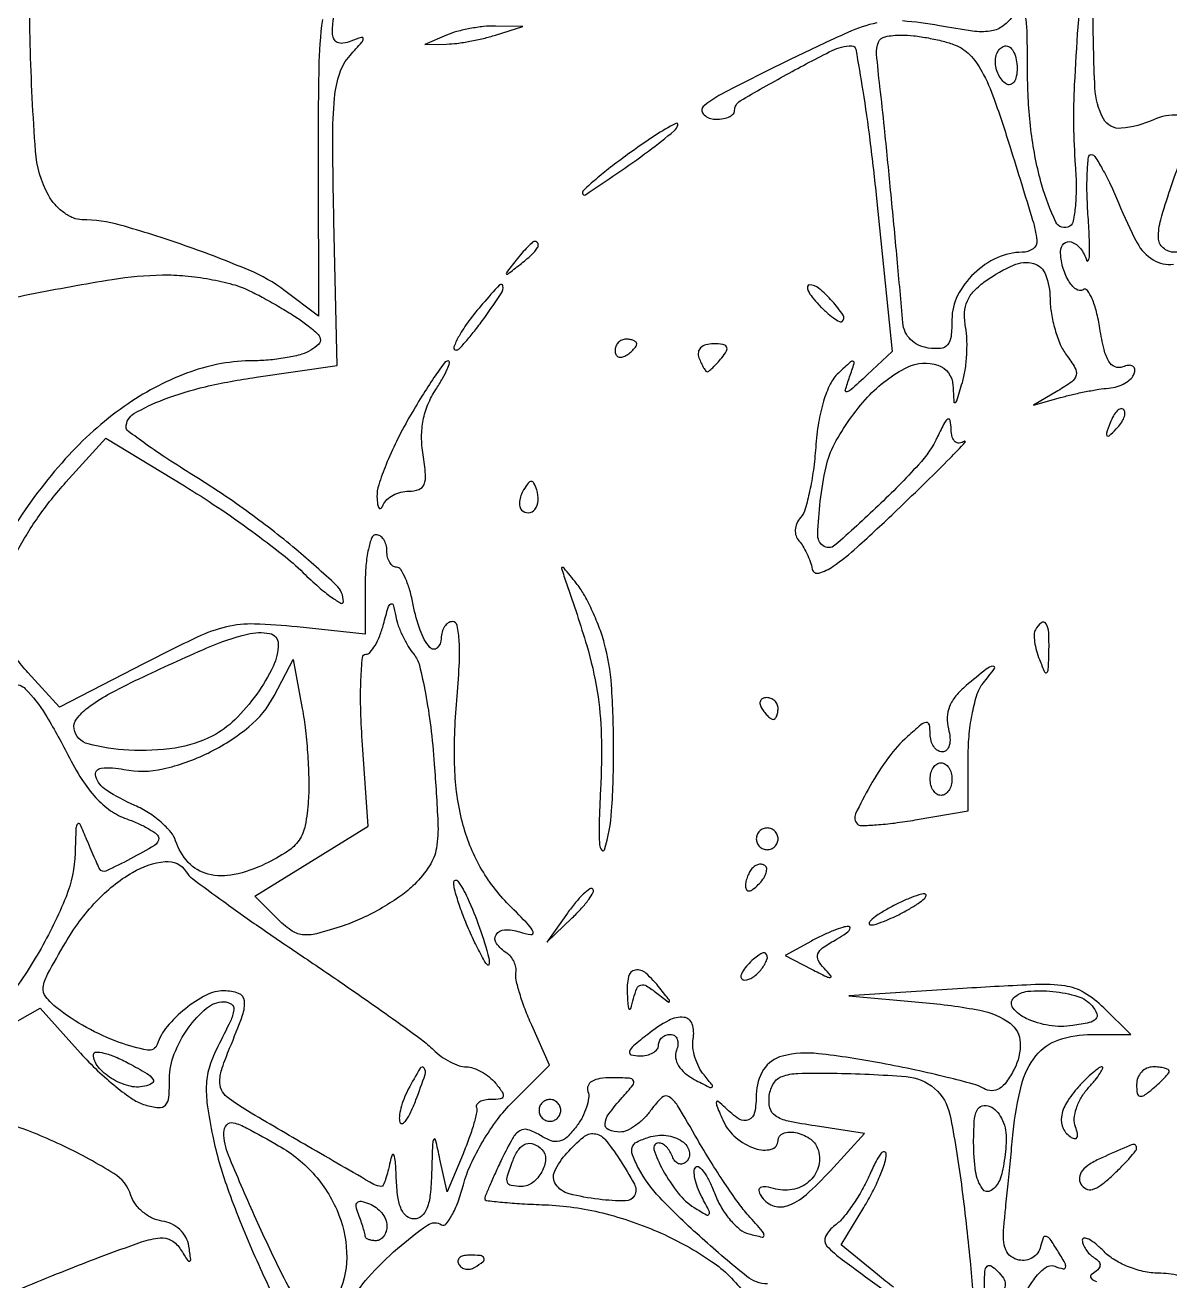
# Model space of a CAD drawing. Extents: x 4 to 800, y 0 to 528.
# Drawn here: x 371.7 to 477.1, y 311.3 to 426.9 of the extents above; entities that cross this region are included whole.
import ezdxf

# ---------------------------------------------------------------- set-up
doc = ezdxf.new("R2010")
doc.units = 0

msp = doc.modelspace()

# ---------------------------------------------------------------- linework, layer by layer
for points in [[(477.86677, 418.614586, 0.12624), (475.538975, 418.199712, -0.083996), (472.587648, 417.414826, -0.300238), (470.948467, 418.2913, -0.113732), (470.158102, 421.147843, -0.010861), (470, 428.425488, -0.019304), (470.295548, 436.077917, -0.036353), (471.218243, 442.188004, -0.03576), (473.028368, 448.165527, -0.01804), (476.108529, 455.418226, -0.009032), (478.481771, 460.259929, -0.082597)], [(399.064866, 427.432147, 0.02866), (398.732576, 422.964938, 0.004725), (398.667759, 414.315229), (398.695517, 400.130458), (395.597759, 402.466408, 0.06254), (392.321846, 404.347242, 0.014902), (386.442265, 406.603858, 0.014496), (380.459605, 408.504947, 0.069784), (376.929849, 409, -0.101717), (376.128612, 409.164703, -0.056482), (375.258533, 409.660937, -0.05295), (374.455797, 410.389453, -0.057952), (373.851451, 411.25, -0.10632), (372.662053, 415.315195, -0.011537), (372.173707, 425.129172, -0.014035), (372.18772, 434.974065, -0.06095)], [(469.025206, 432.106274, 0.010679), (468.266094, 421.421168, 0.030893), (468.356542, 414.008107, -0.017017), (468.435529, 412.031342, -0.024253), (468.36073, 410.276221, -0.02191), (468.171808, 408.884282, -0.212753), (467.844654, 408.403991, -0.445957), (466.562293, 408.780248, -0.043237), (465.277583, 412.193337, -0.03707), (464.307781, 416.990378, -0.030261), (463.968197, 422.217881, 0.004184), (463.914487, 426.43526, 0.057684), (463.707134, 427.946651, 0.439843)], [(370.807222, 378.143501, -0.034166), (372.880709, 381.585119, -0.031053), (375.465412, 384.830035), (379.125164, 388.880943), (386.359084, 384.489125, -0.011693), (389.400137, 382.544111, -0.009608), (392.555943, 380.330846, -0.009733), (395.377386, 378.18464, -0.02526), (397.296502, 376.500516, 0.012184), (398.718492, 375.185283, 0.024578), (399.912098, 374.233991, 0.032646), (400.76994, 373.697973, 0.567268), (401, 373.8355, 0.207647), (400.343036, 375.349218, 0.012968), (396.612373, 378.660489, 0.01876), (392.066526, 382.206507, 0.017989), (387.205, 385.454329, -0.006736), (384.826734, 386.966895, -0.010481), (382.822719, 388.340563, -0.005004), (381.179462, 389.543394, -0.236497), (381, 389.90159, -0.268034), (381.717378, 391.143672, -0.039146), (384.451054, 392.447475, -0.034844), (388.297759, 393.625265, -0.021347), (392.962485, 394.497116), (400.424971, 395.564614), (400.123218, 408.854926, -0.00393), (400.010972, 416.417495, -0.025944), (400.180677, 420.194956, -0.054987), (400.662333, 422.49262, -0.105151), (401.604665, 424.115654, 0.004143), (402.689454, 425.334481, 0.164327), (402.825405, 425.662187, 0.530413), (402.67252, 425.781564, 0.013497), (401.693933, 425.436046, -0.054304), (400.956918, 425.241635, -0.14879), (400.42993, 425.319132, -0.188906), (400.11242, 425.655907, -0.09593), (400, 426.236461, -0.080452), (400.464667, 429.105635, -0.01221)], [(450.090164, 427.129213, 0.050943), (447.424414, 426.239475, 0.007405), (442.241608, 423.807428, 0.004401), (436.427333, 420.909638, 0.046616), (434.191196, 419.494179, 0.428304), (434.114095, 418.75531, 0.200174), (435.069278, 418.269735, 0.045682), (435.808421, 418.281647, 0.068746), (436.43285, 418.437565, 0.092953), (436.852462, 418.704953, 0.20742), (437, 419.045303, -0.266056), (437.509372, 419.934807, -0.00648), (441.772965, 422.363018, -0.010154), (445.973198, 424.573466, -0.116557), (447.778063, 425, -0.364), (448.150853, 424.687159, -0.003363), (448.797143, 420.869557, -0.009183), (449.448928, 416.330161, -0.00557), (450.061307, 410.938918), (451.5, 396.877835), (449.194479, 394.712444, -0.003249), (447.698476, 393.325552, -0.15731), (447.331788, 393.15782, -0.540135), (447.193569, 393.322832, -0.011512), (447.58645, 394.523526, 0.006239), (448.008846, 395.769798, 0.409905), (447.916326, 395.954798, 0.272914), (447.667044, 395.903274, 0.004264), (446.553802, 394.876117, 0.090351), (445.802332, 393.860159, 0.039982), (445.186183, 392.302705, 0.034043), (444.727895, 390.334202, 0.022914), (444.463294, 388.040589, -0.016447), (444.249926, 385.954518, -0.01929), (443.906906, 383.996125, -0.018558), (443.49591, 382.38035, -0.101984), (443.075257, 381.590679, 0.070628), (442.733011, 381.03459, 0.085751), (442.587966, 380.440849, 0.095211), (442.656024, 379.882703, 0.112508), (442.926729, 379.426206, -0.053649), (443.288785, 378.952053, -0.026111), (443.649573, 378.280072, -0.02555), (443.955655, 377.534244, -0.033518), (444.152935, 376.825102, 0.437514), (444.754847, 376.462964, 0.081584), (446.062936, 377.088439, 0.031873), (448.275223, 378.850349, 0.006648), (451.908046, 382.231797, 0.002588), (454.671819, 384.901296, 0.005339), (456.799802, 387.022931, 0.005719), (458.228378, 388.51168, 0.876054), (458.158046, 388.597678, -0.115858), (457.680552, 388.43791, -0.208066), (457.294933, 388.564879, -0.147962), (457.035615, 388.989124, -0.054418), (456.93232, 389.690983, 0.031522), (456.849232, 390.515617, 0.509812), (456.636392, 390.622243, 0.153928), (456.319333, 390.30609, 0.008609), (455.688349, 389.045711, -0.073948), (453.928662, 386.443325, -0.017177), (450.218302, 382.666638, -0.009452), (446.235823, 379.022954, -0.365927), (445.116951, 379, -0.236451), (444.648564, 380.033954, -0.019089), (444.885701, 383.09973, -0.025781), (445.414211, 386.236515, -0.067863), (446.202859, 388.370561, -0.063207), (449.236425, 392.658173, -0.092821), (452.920414, 395.422215, -0.19903), (455.70698, 395.605407, -0.309129), (457.09968, 393.75, 0.002976), (457.174774, 392.256105, 0.48224), (457.292961, 392.172452, 0.25137), (457.441303, 392.31782, 0.001889), (457.96021, 394, 0.036972), (458.218672, 395.147598, 0.022255), (458.36237, 396.536269, 0.022225), (458.382217, 397.937214, 0.035861), (458.260836, 399.123468, -0.053965), (458.173398, 400.449739, -0.093), (458.42211, 401.524255, -0.08969), (459.052054, 402.46139, -0.0473), (460.122813, 403.373468, -0.046922), (462.680232, 404.828384, -0.174642), (464.498517, 404.96989, -0.240651), (465.62425, 403.941064, -0.087281), (466.031803, 401.75, 0.038538), (466.152608, 400.362104, 0.0297), (466.489204, 398.87948, 0.030451), (466.973833, 397.524596, 0.060832), (467.544252, 396.541846, -0.029427), (468.327296, 395.368756, -0.19308), (468.429731, 394.683005, -0.178564), (468.032505, 394.085336, -0.024553), (466.762449, 393.250131), (464.5, 391.91657), (467, 392.625299, -0.012012), (468.099145, 392.908557, -0.008685), (469.336349, 393.173326, -0.008781), (470.521355, 393.383939, -0.018832), (471.442891, 393.495687, 0.053814), (472.214998, 393.644611, 0.055343), (472.929817, 393.954137, 0.061237), (473.484856, 394.368712, 0.121896), (473.776451, 394.829354, 0.109451), (473.820067, 395.248372, 0.236263), (473.647405, 395.512871, 0.16812), (473.26957, 395.587623, 0.057213), (472.720098, 395.446086, -0.189251), (472.014382, 395.451499, -0.164925), (471.45045, 395.934896, -0.075947), (471.002503, 397.044688, -0.018369), (470.617195, 398.992468, 0.02167), (470.30303, 400.527333, 0.040287), (469.896691, 401.730251, 0.057202), (469.467503, 402.478857, 0.390605), (469.085442, 402.552806, -0.316211), (468.430869, 402.591438, -0.091651), (467.728674, 403.397683, -0.067483), (467.185445, 404.68622, -0.06615), (467, 406.081787, -0.205287), (467.310373, 406.805878, -0.280881), (467.986999, 406.952396, -0.146395), (468.827101, 406.346113, -0.089064), (469.393971, 405.25, 0.688046), (469.549357, 405.239752, 0.099061), (469.659739, 405.703125, 0.019583), (469.655712, 407.150353, 0.006663), (469.539548, 409.25, -0.011012), (469.436807, 411.454472, -0.018429), (469.459637, 413.309836, -0.012934), (469.569309, 414.76889, -0.386551), (469.822253, 414.996252, -0.254745), (470.168001, 414.805384, -0.013581), (470.836628, 413.690827, -0.018568), (471.575743, 412.257351, -0.012199), (472.323715, 410.557518, 0.023586), (474.054309, 406.855582, 0.135907), (475.521405, 405.295281, 0.171247), (477.399908, 404.901149, 0.043048)], [(462.562325, 427.687598, -0.08028), (461.595393, 426.765102, -0.120131), (460.508778, 426.352929, -0.065254), (458.896587, 426.364034, -0.010989), (455.844128, 426.854096, 0.025758), (452.446988, 427.297052, 0.074763)], [(364.557957, 400.533524, -0.006084), (372.149117, 402.135403, -0.008667), (379.723614, 403.501744, -0.035953), (384.348871, 403.915694, -0.027834), (386.436184, 403.835777, -0.021315), (388.69903, 403.524864, -0.021738), (390.797675, 403.049754, -0.046715), (392.348871, 402.466823, -0.011546), (393.701326, 401.769719, -0.008621), (395.160425, 400.941539, -0.008725), (396.508862, 400.113054, -0.019577), (397.495129, 399.427338, -0.019714), (398.559338, 398.555941, -0.162422), (398.867872, 398.021087, -0.256433), (398.72029, 397.545427, -0.051081), (397.995129, 396.975828, -0.073732), (397.168622, 396.610144, -0.022333), (395.828197, 396.303781, -0.021839), (394.275517, 396.09072, -0.022166), (392.717881, 396.015313, 0.085284), (386.941575, 394.998743, 0.064124), (381.186279, 392.057588, 0.056711), (375.736662, 387.337266, 0.042508), (370.87322, 381.054219, 0.025779)], [(401.55725, 309.110709, -0.062344), (403.275734, 311.613062, -0.032346), (405.975184, 314.282585, -0.025848), (408.733267, 316.438526, -0.299873), (410.038003, 316.476513, 0.373939), (410.447358, 316.543459, 0.04866), (410.985272, 317.336913, 0.037713), (411.544874, 318.57955, 0.02118), (412.042928, 320.159423, -0.042779), (412.725374, 322.0375, -0.025644), (413.833423, 324.138481, -0.025419), (415.174162, 326.152096, -0.036802), (416.569593, 327.769593), (419.959991, 331.159991), (418.326483, 334.829996, -0.014612), (417.714301, 336.321206, -0.017215), (417.225702, 337.766973, -0.016265), (416.89793, 339.00434, -0.094911), (416.873007, 339.674593, 0.084026), (416.865278, 340.171015, 0.063695), (416.698615, 340.690511, 0.063445), (416.405567, 341.15341, 0.081711), (416.02652, 341.48361, -0.096716), (415.083673, 342.355657, -0.303247), (415.048635, 343.175921, -0.25579), (415.834769, 343.629985, -0.082756), (417.21141, 343.432901, 0.039956), (418.260699, 343.190024, 0.576711), (418.451978, 343.430396, 0.098221), (418.031298, 344.086858, 0.004921), (416.235811, 345.918035, -0.068498), (413.598679, 349.397003, -0.065599), (411.952164, 353.509524, -0.054981), (411.245353, 358.526596, -0.029973), (411.430986, 364.75, 0.009439), (411.656843, 367.931664, 0.026414), (411.654996, 370.166631, 0.033857), (411.475153, 371.641608, 0.359875), (411.041701, 372, 0.14788), (410.644445, 371.879881, 0.098942), (410.306, 371.542039, 0.082533), (410.077819, 371.036996, 0.065007), (410, 370.440983, -0.206491), (409.624458, 369.570414, -0.432687), (408.965113, 369.610319, -0.087986), (408.058435, 371.200863, -0.039304), (407.427441, 373.535079, 0.02329), (407.113801, 374.862527, 0.034848), (406.707304, 375.98218, 0.037811), (406.272952, 376.789663, 0.255794), (405.888709, 377, -0.165169), (405.549692, 377.115131, -0.095581), (405.261058, 377.440625, -0.07661), (405.065987, 377.926274, -0.057319), (405, 378.5, 0.064853), (404.925306, 379.073457, 0.082425), (404.70625, 379.559375, 0.098894), (404.381354, 379.884432, 0.148195), (404, 380, 0.312582), (403.611275, 379.730668, 0.036009), (403.29375, 378.654744, 0.033184), (403.072269, 377.175696, 0.020577), (403, 375.420406), (403, 370.840812), (396.731109, 371.512153, 0.019643), (392.804568, 371.777214, 0.0658), (390.244188, 371.511808, 0.051777), (387.53618, 370.559484, 0.008978), (382.665823, 368.149038), (374.869429, 364.114581), (371.964028, 367.307291, -0.024741), (370.849836, 368.660453, -0.026607)], [(370.617679, 366.19605, -0.235961), (371.722287, 365.814759, -0.056537), (373.551321, 363.467887, -0.020014), (375.630484, 359.742501, 0.024141), (376.922999, 357.470853, 0.044213), (378.218047, 355.781149, 0.054059), (379.575395, 354.589516, 0.06937), (381.052476, 353.831862, -0.021002), (382.181568, 353.384255, -0.030299), (383.134165, 352.888319, -0.030497), (383.83019, 352.410548, -0.23105), (384, 352.06269, -0.263752), (383.621364, 351.394836, -0.014032), (381.410029, 350.154377, -0.013094), (379.138375, 349.037461, -0.381139), (378.567285, 349.212559, -0.03151), (378.460482, 349.416708, -0.001539), (378.152046, 350.115004, -0.002494), (377.792109, 350.948018, -0.001797), (377.398415, 351.881071, 0.008323), (376.766475, 353.325825, 0.537769), (376.53865, 353.361427, 0.176441), (376.381339, 352.978415, 0.003023), (376.302214, 350.678123, -0.088836), (375.467527, 346.674644, -0.035301), (373.000136, 341.60984, -0.035369), (369.828327, 336.919555, -0.084154)], [(463.23429, 309.274437, -0.03728), (464.527109, 311.400841, -0.068478), (465.57506, 312.508873, -0.266804), (466.472085, 312.649085, 0.031111), (467.245289, 312.406338, 0.431564), (467.466053, 312.548725, 0.176436), (467.398611, 312.950896, 0.009662), (466.735367, 314.070648, 0.012741), (466.037228, 315.137277, 0.180088), (465.669041, 315.394286, 0.382683), (465.392128, 315.25085, 0.038705), (465.165682, 314.476562, -0.103395), (464.910753, 313.895132, -0.097989), (464.440276, 313.45138, -0.095917), (463.826959, 313.213801, -0.094412), (463.165682, 313.220377, -0.113486), (462.424097, 313.555307, -0.132936), (461.954439, 314.16516, -0.090823), (461.749285, 315.124008, -0.032467), (461.798819, 316.527463, 0.000161), (461.950412, 318.040358, 0.000055), (462.170102, 320.242442, 0.000054), (462.412381, 322.676324, 0.000062), (462.643142, 325, -0.036564), (463.39636, 329.337076, -0.108507), (464.732361, 332.025389, -0.142082), (466.827231, 333.49308, -0.082401), (469.88226, 334), (473.454545, 334), (470.977273, 336.438725, 0.058629), (469.183182, 337.832372, 0.102138), (467.413692, 338.457783, 0.045519), (464.69468, 338.580744, 0.004263), (458, 338.216802), (447.5, 337.556153), (454.298208, 336.944154, -0.023531), (459.573692, 336.217749, -0.112299), (462.348165, 335.019958, -0.231169), (463.288953, 333.235725, -0.128057), (462.730038, 330.780759, -0.033825), (462.031205, 329.631162, -0.099356), (461.362334, 328.996823, -0.150281), (460.673547, 328.811734, -0.119157), (459.927745, 329.02056, 0.060984), (458.960666, 329.416262, 0.006221), (456.559523, 330.039951, 0.007699), (453.667398, 330.705822, 0.006068), (450.517326, 331.340305, 0.018281), (444.708266, 332.218644, 0.089783), (441.41167, 332.002147, 0.191296), (439.670116, 330.751749, 0.143493), (439, 328.464816, -0.047182), (438.843285, 326.807762, -0.250714), (438.290049, 326.12347, -0.251388), (437.41513, 326.205042, -0.047381), (436.12352, 327.25, 0.021259), (435.485207, 327.82401, 0.597543), (435.321132, 327.757079, 0.127643), (435.382072, 327.347393, 0.005178), (435.9864, 325.964286, 0.115504), (437.110562, 324.492501, 0.088404), (438.88139, 323.496903, 0.141573), (440.364822, 323.415897, 0.349263), (441, 324.214286, -0.315727), (441.466143, 324.878904, -0.136965), (442.59946, 324.964371, -0.098938), (443.895831, 324.425116, -0.154449), (444.64326, 323.487265, -0.150104), (444.749933, 321.930729, -0.143567), (443.969466, 320.550842, -0.133786), (442.513749, 319.746339, -0.1243), (440.80686, 319.760758, 0.024011), (439.870465, 319.958157, 0.142325), (439.378945, 319.897394, 0.341217), (439.229603, 319.62876, 0.101169), (439.402645, 319.157524, 0.160509), (440.490908, 318.242902, 0.182783), (441.845654, 318.217103, 0.095677), (443.575436, 319.238305, 0.027111), (445.811599, 321.442884), (448.944554, 324.885769), (444.418659, 325.564469, -0.014498), (441.922176, 326.013195, -0.09526), (440.755361, 326.502102, -0.189982), (440.248613, 327.229352, -0.09397), (440.196382, 328.371584, -0.100988), (440.601086, 329.504884, -0.173344), (441.370138, 330.130914, -0.078293), (442.832709, 330.402641, -0.010299), (446, 330.424271, -0.016235), (452.790172, 330.1101, -0.159488), (455.400384, 329.021824, -0.166423), (456.806398, 326.620186, -0.01807), (457.867346, 320.196517, -0.003542), (458.300972, 316.614341, -0.003951), (458.667283, 313.154415, -0.00365), (458.934577, 310.201685, -0.020748)], [(369.157064, 334.208431), (373.086436, 336.416862), (376.793218, 332.277866, 0.020246), (378.377544, 330.646763, 0.020917), (380.07207, 329.167634, 0.021186), (381.641473, 328.015072, 0.078977), (382.75, 327.502048, 0.042477), (383.998754, 327.260702, 0.236774), (384.618522, 327.493258, 0.168024), (384.929908, 328.202118, 0.020244), (385, 329.932612, -0.094127), (385.431663, 332.205272, -0.060153), (386.713931, 334.577397, -0.063046), (388.393365, 336.410599, -0.177639), (390, 337, -0.153507), (390.684084, 336.784908, -0.281174), (390.910779, 336.268045, -0.077612), (390.59529, 335.209949, -0.008141), (389.442055, 332.887947, 0.0413), (388.695182, 331.094976, 0.063998), (388.388273, 329.448818, 0.049615), (388.471571, 327.496792, 0.015725), (388.974545, 324.622616, 0.035449), (390.326682, 319.840564, 0.016779), (392.704777, 313.886274, 0.011746), (395.312046, 308.305121, 0.140081)], [(440.02682, 311.022042, -0.167438), (438.128767, 311.706796, -0.013399), (434.0113, 315.209022, -0.0181), (430.113319, 318.972343, -0.070445), (428.153116, 321.682851, -0.029004), (427.594974, 322.908029, -0.174427), (427.578377, 323.596675, -0.198926), (428.002318, 324.085918, -0.039202), (429.101416, 324.532188, -0.106903), (430.707001, 324.684102, -0.116284), (432.178208, 324.146755, -0.190934), (432.831862, 323.215007, -0.269658), (432.546429, 322.266667, -0.123026), (432.198999, 322.073772, -0.157927), (431.835997, 322.092396, -0.135317), (431.512147, 322.330273, -0.081491), (431.279762, 322.75, 0.054356), (431.047872, 323.228057, 0.058243), (430.722838, 323.632813, 0.06546), (430.358433, 323.908182, 0.129818), (430.010752, 324, 0.507405), (429.579547, 323.410683, 0.049067), (430.401014, 321.497018, 0.041377), (431.811091, 319.373799, 0.086113), (433.287053, 318.052806, 0.008511), (434.399419, 317.384167, 0.388974), (434.639446, 317.437269, 0.27634), (434.66041, 317.72828, 0.006022), (433.978638, 319.039915, -0.031426), (433.58576, 319.899818, -0.042435), (433.348817, 320.720984, -0.048794), (433.282007, 321.396472, -0.199192), (433.43637, 321.769703, -0.393658), (433.748834, 321.780752, -0.060648), (434.204745, 321.276341, -0.041321), (434.717532, 320.403545, -0.021922), (435.211794, 319.249851, 0.043952), (435.80417, 318.019684, 0.042785), (436.607084, 316.900081, 0.046048), (437.488397, 316.043605, 0.106221), (438.308893, 315.629474, 0.011072), (439.53546, 315.337575, 0.482763), (439.714602, 315.484837, 0.176185), (439.580633, 315.834845, 0.003389), (438.280653, 317.31368, -0.025813), (437.345745, 318.478619, -0.008545), (436.093865, 320.279042, -0.008483), (434.771851, 322.325642, -0.009536), (433.572216, 324.338378, 0.005776), (431.752465, 327.444424, 0.113496), (430.98822, 328.23646, 0.343077), (430.303011, 328.178934, 0.053811), (429.349349, 327.088378, -0.042092), (428.68295, 326.289362, -0.042124), (427.892309, 325.613461, -0.045532), (427.100716, 325.147398, -0.110729), (426.443296, 325, -0.095988), (425.42015, 325.198245, -0.324377), (425.078668, 325.742092, -0.144565), (425.422211, 326.672257, -0.023661), (426.654988, 328.171259, 0.012887), (427.645949, 329.324661, 0.301441), (427.686329, 329.733443, 0.266251), (427.319654, 329.965006, 0.010712), (425.686372, 330, 0.035116), (424.595271, 329.923276, 0.095186), (423.864672, 329.67286, 0.169082), (423.51415, 329.269802, 0.181862), (423.503227, 328.75, -0.118321), (423.567338, 328.131187, -0.046076), (423.37466, 327.287015, -0.042308), (422.987104, 326.373043, -0.040733), (422.447036, 325.524945, -0.036017), (421.583766, 324.541592, -0.137466), (420.876532, 324.15052, -0.151683), (420.110619, 324.203591, -0.047034), (419.066189, 324.726591, 0.064906), (417.985368, 325.220471, 0.217964), (417.232574, 325.121878, 0.125675), (416.550256, 324.405879, 0.017054), (415.590996, 322.550517, 0.003793), (414.981485, 321.240503, 0.005587), (414.467856, 320.080139, 0.002762), (414.049346, 319.090333, 0.100178), (414.001704, 318.848871, 0.380132), (414.131968, 318.703724, 0.003789), (415.62909, 318.545515, 0.009774), (417.416594, 318.405519, 0.005899), (419.539348, 318.306073, -0.052667), (424.838156, 317.557989, -0.043529), (430.231254, 315.695685, -0.045423), (434.888969, 313.08864, -0.087965), (437.92361, 310.10728, -0.047035)], [(368.349895, 309.32887, -0.003033), (371.928401, 310.840441, -0.003039), (375.496222, 312.296697, -0.005363), (378.461974, 313.449466, -0.005925), (382.417128, 314.884905, -0.059469), (384.129959, 315.26343, -0.161082), (385.169769, 315.030122, -0.118973), (386.016502, 314.197534, 0.00487), (386.672595, 313.166526, 0.35741), (386.850232, 313.110053, 0.342721), (386.946877, 313.274346, 0.004707), (386.776615, 314.5, 0.088814), (386.500385, 315.320863, 0.080246), (385.949288, 316.028138, 0.0775), (385.183924, 316.545081, 0.074485), (384.287064, 316.813355, -0.077744), (383.400492, 317.084823, -0.059889), (382.548649, 317.633169, -0.06039), (381.858212, 318.361664, -0.082843), (381.447891, 319.16418, 0.179185), (379.874688, 321.183136, 0.026753), (375.280747, 323.697329, 0.030487), (370.256964, 325.740733, 0.084752)], [(451.632162, 310.710037, -0.009263), (450.147749, 311.877318), (446.795498, 314.615385), (448.894011, 318.057692, 0.018212), (449.694692, 319.485614, 0.019797), (450.365686, 320.929447, 0.019712), (450.839657, 322.203983, 0.085258), (450.95712, 323, 0.383452), (450.783858, 323.183791, 0.250445), (450.49854, 323.06038, 0.050145), (450.017579, 322.312581, 0.015469), (449.445712, 321.099167, -0.025454), (448.753205, 319.702752, -0.022313), (447.89367, 318.319173, -0.022929), (447.003568, 317.139413, -0.060121), (446.234853, 316.410996, 0.116462), (445.380472, 315.397724, 0.313094), (445.503724, 314.5116, 0.048457), (446.928658, 313.239212, 0.001302), (453.728435, 308.28701, -0.013861)], [(479.909807, 310.857067, 0.071346), (478.130743, 311.708088, 0.076079), (476.223359, 312, -0.049204), (474.794357, 312.140967, -0.042279), (473.342685, 312.560235, -0.043383), (472.025557, 313.20036, -0.061653), (471, 314, 0.022197), (470.231185, 314.703423, 0.05246), (469.5875, 315.136086, 0.123871), (469.176738, 315.236819, 0.412457), (469, 315.059017, 0.097283), (469.080586, 314.648754, 0.052549), (469.325112, 314.193518, 0.04954), (469.68341, 313.76546, 0.055383), (470.106763, 313.434017, -0.079241), (470.524505, 313.0737, -0.218762), (470.625764, 312.708088, -0.167837), (470.417879, 312.321264, -0.045108), (469.856763, 311.890313, 0.457852), (469.805433, 311.54433, 0.163614), (470.296203, 311.253475, 0.040922)]]:
    msp.add_lwpolyline(points, format="xyb")
for points in [[(410.5, 426), (408.5, 425.140571), (410.5, 425.169965, 0.028396), (411.443924, 425.237546, 0.013539), (412.646875, 425.425913, 0.013373), (413.896657, 425.691179, 0.018514), (415, 426), (417.5, 426.80064), (415, 426.830035, 0.029063), (413.896882, 426.778867, 0.019488), (412.646875, 426.598337, 0.019656), (411.445813, 426.3276, 0.036226)], [(457.292439, 425.078915, -0.110997), (458.635087, 424.190765, -0.067829), (459.758988, 422.648806, -0.03873), (460.8931, 420.088439, -0.009331), (462.357538, 415.682532, -0.001734), (464.428428, 408.958476, -0.045389), (464.812491, 407.107413, -0.270603), (464.46835, 406.32565, -0.158191), (463.464817, 406, 0.108318), (461.169057, 405.496752, 0.083105), (459.040118, 404.048323, 0.084428), (457.526552, 402.011595, 0.118205), (457, 399.815439, -0.026458), (456.916819, 398.244571, -0.146917), (456.593284, 397.474085, -0.202575), (455.96217, 397.144109, -0.057091), (454.828351, 397.180449, -0.072646), (453.927961, 397.450251, -0.086215), (453.20029, 397.956865, -0.089788), (452.707138, 398.660185, -0.086848), (452.484487, 399.5, 0.001508), (451.959356, 405.390608, 0.001221), (451.361422, 411.707776, 0.001202), (450.789537, 417.452835, 0.003926), (450.372185, 421.25, -0.008971), (450.073323, 424.247252, -0.119156), (450.244242, 425.335748, -0.248831), (450.867722, 425.85043, -0.050629), (452.341062, 426, -0.02893), (453.48487, 425.933764, -0.017061), (454.838634, 425.729431, -0.017036), (456.181342, 425.432004, -0.027822)], [(463, 422.940983, -0.047867), (462.928459, 422.195401, -0.104212), (462.70625, 421.66835, -0.181468), (462.378123, 421.441401, -0.202618), (462, 421.5, -0.08825), (461.617164, 421.842344, -0.053305), (461.29375, 422.359775, -0.051278), (461.074167, 422.961978, -0.061875), (461, 423.559017, -0.067639), (461.074854, 424.109818, -0.08433), (461.29375, 424.576711, -0.09965), (461.61866, 424.888931, -0.142666), (462, 425, -0.195654), (462.381985, 424.844577, -0.086673), (462.70625, 424.395164, -0.066561), (462.926392, 423.729059, -0.0466)], [(427.150038, 414.993728, 0.008037), (425.559649, 413.802213, 0.012173), (424.219074, 412.710566, 0.00693), (423.142001, 411.762823, 0.211921), (423, 411.442836, 0.597571), (423.264976, 411.300296, 0.003483), (426.168961, 413.247602, 0.010007), (429.07875, 415.314733, 0.016346), (431.45, 417.19483, 0.148602), (431.78067, 417.707687, 0.655722), (431.591157, 417.863354, 0.027877), (429.684571, 416.749186, 0.01058)], [(479, 410.5, -0.016668), (478.927513, 408.326193, -0.063857), (478.666667, 407, -0.12648), (478.196999, 406.272668, -0.188641), (477.5, 406, -0.088841), (476.927295, 406.102569, -0.094951), (476.440625, 406.396791, -0.099932), (476.115042, 406.835461, -0.110266), (476, 407.350777, -0.068003), (476.224248, 408.991965, -0.013952), (477.089161, 411.792995, -0.006953), (478.107031, 414.658585, -0.313611), (478.597825, 415, -0.379713), (478.758569, 414.857361, -0.00752), (478.881861, 413.678125, -0.013902), (478.971072, 412.2254, -0.008382)], [(416.872445, 405.25, 0.001576), (415.99236, 404.120493, 0.377591), (416, 404, 0.377591), (416.120493, 403.99236, 0.001576), (417.25, 404.872445, 0.017685), (418.306759, 405.76332, 0.065617), (418.869516, 406.426111, 0.241985), (418.90695, 406.806605, 0.307699), (418.622445, 407, 0.184603), (418.410139, 406.91885, 0.013803), (417.952641, 406.485937, 0.017649), (417.425681, 405.920402, 0.012436)], [(413.807092, 401.25, 0.016912), (412.544458, 399.674982, 0.030456), (411.636276, 398.291936, 0.042179), (411.169947, 397.290592, 0.521349), (411.372889, 397, 0.205619), (411.653115, 397.120326, 0.0101), (412.347108, 397.88125, 0.014984), (413.145859, 398.850491, 0.010131), (414, 400, 0.00722), (415.524629, 402.207936, 0.18792), (415.678558, 402.901534, 0.626361), (415.36972, 402.996569, 0.010148)], [(444.75, 401.166667, 0.018449), (445.449092, 400.486395, 0.02914), (446.101235, 399.962693, 0.028767), (446.643575, 399.622057, 0.30127), (446.892501, 399.642501, 0.393154), (446.982246, 400.21902, 0.034249), (445.984765, 401.495742, 0.03536), (444.76094, 402.67868, 0.176221), (443.877555, 403, 0.391772), (443.702057, 402.837557, 0.131091), (443.771844, 402.461458, 0.055885), (444.138375, 401.871365, 0.023673)], [(426, 396.940983, 0.108972), (426.078288, 396.586039, 0.182303), (426.29375, 396.3746, 0.161196), (426.6179, 396.343488, 0.082592), (427, 396.5, 0.029505), (427.382774, 396.768994, 0.035638), (427.70625, 397.066025, 0.038439), (427.934461, 397.34829, 0.151918), (428, 397.559017, 0.210953), (427.92554, 397.727648, 0.081139), (427.70625, 397.870461, 0.061769), (427.382849, 397.967655, 0.042167), (427, 398, 0.105053), (426.618444, 397.918938, 0.099167), (426.29375, 397.688914, 0.09642), (426.076123, 397.345238, 0.093332)], [(433.720603, 396.285714, 0.017159), (433.929287, 395.793122, 0.025278), (434.148528, 395.377679, 0.022944), (434.35289, 395.067117, 0.240193), (434.484544, 395, 0.180842), (434.639236, 395.057841, 0.012496), (434.989077, 395.377679, 0.016516), (435.393697, 395.793163, 0.0116), (435.822159, 396.285714, 0.04257), (436.260948, 396.916698, 0.271027), (436.258402, 397.291572, 0.230097), (435.918481, 397.515421, 0.032518), (435.058217, 397.571429, 0.0633), (434.35652, 397.482236, 0.128895), (433.874768, 397.213244, 0.167843), (433.662385, 396.797811, 0.127285)], [(407.029612, 390.75, 0.015864), (405.882119, 388.593358, 0.017963), (404.923638, 386.454688, 0.017433), (404.24283, 384.59274, 0.087836), (404.088331, 383.5, 0.022925), (404.145156, 382.796583, 0.132454), (404.285624, 382.454687, 0.46054), (404.465509, 382.444887, 0.094915), (404.662281, 382.75, -0.110767), (404.992395, 383.228243, -0.064737), (405.563056, 383.632812, -0.05984), (406.274033, 383.906838, -0.062164), (407.020463, 384, 0.086897), (407.945193, 384.161936, 0.216768), (408.424913, 384.630513, 0.115073), (408.555319, 385.54873, 0.018206), (408.327684, 387.368148, -0.040054), (408.19436, 389.014387, -0.048687), (408.343472, 390.553971, -0.050061), (408.781125, 392.000038, -0.046562), (409.505564, 393.368148, 0.014907), (410.12518, 394.378249, 0.02875), (410.548744, 395.226893, 0.036545), (410.759749, 395.838147, 0.49238), (410.635238, 396, 0.24003), (410.299691, 395.82907, 0.006675), (409.330738, 394.457812, 0.012306), (408.226573, 392.762128, 0.00797)], [(471.564293, 390.293128, 0.008399), (471.21821, 389.336218, 0.286372), (471.270328, 389.111181, 0.400052), (471.463552, 389.106486, 0.011214), (472.124088, 389.733333, 0.043285), (472.558688, 390.246577, 0.063152), (472.837219, 390.768815, 0.082976), (472.927901, 391.220211, 0.20742), (472.806872, 391.526461, 0.278911), (472.538684, 391.59249, 0.120343), (472.210949, 391.395085, 0.070189), (471.866277, 390.940734, 0.036269)], [(417.582949, 384.134215, 0.052326), (417.327923, 383.604943, 0.061761), (417.20609, 383.06291, 0.07231), (417.228156, 382.59012, 0.149701), (417.399864, 382.266802, 0.208213), (418.031223, 382.018401, 0.228122), (418.610436, 382.323111, 0.143258), (418.913564, 383.144952, 0.097944), (418.787251, 384.138246, 0.033951), (418.536207, 384.749629, 0.286646), (418.294341, 384.899578, 0.233206), (418.012891, 384.759582, 0.024362)], [(421.538568, 375.5, -0.012094), (423.389876, 369.785672, -0.031686), (424.35487, 365.58426, -0.035201), (424.726662, 361.556321, -0.018229), (424.651899, 356.5, 0.006574), (424.535065, 353.434214, 0.022998), (424.576685, 351.456938, 0.154424), (424.774224, 350.952817, 0.599244), (425.021134, 351, 0.05962), (425.684791, 354.582946, 0.016243), (425.866793, 360.34637, 0.016657), (425.667715, 366.160534, 0.050903), (425.003693, 370.046193, 0.023408), (424.510008, 371.547082, 0.018362), (423.8406, 373.124623, 0.018715), (423.107725, 374.548103, 0.042649), (422.427635, 375.546193, 0.001506), (421.308674, 376.911977, 0.237655), (421.132815, 376.989405, 0.497374), (421.060992, 376.88347, 0.00255)], [(407.470494, 369, -0.115704), (407.998063, 367.961014, -0.013641), (408.547809, 365.409102, -0.015739), (409.029863, 362.291889, -0.012291), (409.362941, 358.882048, -0.006022), (409.689802, 353.508111, -0.053195), (409.55315, 351.137717, -0.103969), (408.92335, 349.519082, -0.05183), (407.531053, 347.80378, -0.04267), (406.296652, 346.763829, -0.021943), (404.594336, 345.670437, -0.021641), (402.731579, 344.691683, -0.030444), (400.988631, 343.996248, -0.015026), (398.529541, 343.26584, -0.093025), (397.221137, 343.169949, -0.129223), (396.171485, 343.57632, -0.039771), (394.86879, 344.686765), (392.831056, 346.724499), (398.053247, 349.937745), (403.275437, 353.150991), (402.732279, 361.075495, -0.010452), (402.587744, 364.114023, -0.01748), (402.60905, 366.672177, -0.011701), (402.744302, 368.697363, -0.388067), (403.075509, 369, 0.21849), (403.464847, 369.178662, 0.045235), (403.913955, 369.807813, 0.039815), (404.343359, 370.696858, 0.02831), (404.685079, 371.75, -0.00587), (405.11333, 373.304071, -0.177078), (405.348633, 373.626013, -0.513145), (405.56225, 373.545826, -0.01663), (405.807369, 372.5, 0.037771), (406.05189, 371.624901, 0.023909), (406.460543, 370.646875, 0.023978), (406.957156, 369.719268, 0.040207)], [(464.684149, 371.25, 0.130202), (464.569653, 370.828976, 0.035157), (464.614064, 370.132812, 0.033107), (464.778841, 369.320693, 0.029036), (465.054847, 368.5, 0.009218), (465.536295, 367.364166, 0.501737), (465.732671, 367.31997, 0.207728), (465.873612, 367.609912, 0.004321), (465.929715, 369.25, 0.019013), (465.907952, 370.995363, 0.12731), (465.650584, 371.816455, 0.448762), (465.233592, 371.888097, 0.093477)], [(395, 369.95034, -0.112391), (394.52824, 367.878101, -0.043317), (393.01733, 365.324417, -0.043078), (391.004736, 362.968397, -0.075266), (388.930899, 361.464267, -0.082874), (385.512267, 360.362095, -0.049583), (381.236846, 360.159185, -0.050453), (377.512086, 360.731586, -0.290273), (376.210317, 362.12202, -0.215668), (376.43039, 363.031667, -0.063017), (377.475908, 364.071619, -0.039758), (379.328849, 365.278699, -0.013432), (382.201323, 366.741612, -0.008687), (388.442179, 369.579761, -0.040972), (392.164338, 370.844479, -0.108001), (394.205753, 370.906712, -0.361096)], [(397.768268, 355.5, -0.030086), (397.478793, 353.235117, -0.103454), (396.913704, 351.87376, -0.101301), (395.843367, 350.837425, -0.028189), (393.796572, 349.689892, -0.060783), (390.942855, 348.7022, -0.116811), (388.536031, 348.752229, -0.14262), (386.719971, 349.832655, -0.11132), (385.556019, 351.823501, 0.09961), (385.112365, 352.624343, 0.038315), (384.212983, 353.53157, 0.036039), (383.056866, 354.394333, 0.0369), (381.797651, 355.074563, -0.034713), (379.180669, 356.473531, -0.181359), (378.206469, 357.750629, -0.474835), (378.713717, 358.502046, -0.072069), (380.797893, 358.390421, 0.105332), (384.394237, 358.435356, 0.058353), (388.552389, 359.90137, 0.058084), (392.287876, 362.303979, 0.099625), (394.621138, 365.162363), (396.384274, 368.5), (397.210405, 364, -0.01754), (397.507579, 361.985845, -0.011469), (397.715056, 359.646875, -0.01154), (397.812417, 357.355174, -0.02159)], [(458.3079, 366.103323, 0.045924), (457.369413, 365.161007, 0.075385), (456.790723, 364.197995, 0.085131), (456.565701, 363.195283, 0.076821), (456.674531, 362.136592, -0.043421), (456.819555, 361.286603, -0.084606), (456.760227, 360.603264, -0.130948), (456.51229, 360.166013, -0.201293), (456.116631, 360, -0.14653), (455.690805, 360.127531, -0.09914), (455.32801, 360.486153, -0.082999), (455.083459, 361.02231, -0.065672), (455, 361.654988, 0.045306), (454.922913, 362.503981, 0.395634), (454.64501, 362.709266, 0.146489), (454.139464, 362.490645, 0.009124), (452.897621, 361.407348, 0.050647), (451.171329, 359.493905, 0.02848), (449.465512, 356.866672, 0.020829), (448.137937, 354.299581, 0.315104), (448.303372, 353.363294, 0.207392), (448.673429, 353.217027, 0.009608), (450.053193, 353.288548, 0.014584), (451.72722, 353.456797, 0.009819), (453.627109, 353.741939), (458.5, 354.571429), (458.5, 359.616746, -0.024299), (458.600388, 361.681165, -0.026119), (458.900705, 363.67629, -0.027131), (459.339497, 365.353547, -0.094803), (459.872445, 366.331031, 0.013574), (460.916743, 367.673644, 0.665667), (460.78797, 367.888127, 0.132812), (460.166208, 367.618918, 0.005741)], [(439.5, 364, 0.029505), (439.768994, 363.617226, 0.035638), (440.066025, 363.29375, 0.038439), (440.34829, 363.065539, 0.151918), (440.559017, 363, 0.210953), (440.727648, 363.07446, 0.081139), (440.870461, 363.29375, 0.061769), (440.967655, 363.617151, 0.042167), (441, 364, 0.105053), (440.918938, 364.381556, 0.099167), (440.688914, 364.70625, 0.09642), (440.345238, 364.923877, 0.093332), (439.940983, 365, 0.108972), (439.586039, 364.921712, 0.182303), (439.3746, 364.70625, 0.161196), (439.343488, 364.3821, 0.082592)], [(457, 357.5, -0.064853), (456.925306, 356.926543, -0.082425), (456.70625, 356.440625, -0.098894), (456.381354, 356.115568, -0.148195), (456, 356, -0.148195), (455.618646, 356.115568, -0.098894), (455.29375, 356.440625, -0.082425), (455.074694, 356.926543, -0.064853), (455, 357.5, -0.064853), (455.074694, 358.073457, -0.082425), (455.29375, 358.559375, -0.098894), (455.618646, 358.884432, -0.148195), (456, 359, -0.148195), (456.381354, 358.884432, -0.098894), (456.70625, 358.559375, -0.082425), (456.925306, 358.073457, -0.064853)], [(439, 352, 0.099038), (439.076342, 351.618362, 0.097945), (439.29375, 351.29375, 0.097945), (439.618362, 351.076342, 0.099038), (440, 351, 0.099038), (440.381638, 351.076342, 0.097945), (440.70625, 351.29375, 0.097945), (440.923658, 351.618362, 0.099038), (441, 352, 0.099038), (440.923658, 352.381638, 0.097945), (440.70625, 352.70625, 0.097945), (440.381638, 352.923658, 0.099038), (440, 353, 0.099038), (439.618362, 352.923658, 0.097945), (439.29375, 352.70625, 0.097945), (439.076342, 352.381638, 0.099038)], [(386.518193, 348.970563, 0.094763), (387.093673, 348.343509, 0.002808), (389.985426, 346.218735, 0.005514), (393.445411, 343.764056, 0.003766), (397.428115, 341.048229, -0.003213), (401.477963, 338.293171, -0.004187), (405.147352, 335.716681, -0.003137), (408.187359, 333.514941, -0.038095), (409.279477, 332.577666, 0.040592), (409.990101, 331.973924, 0.035668), (410.819342, 331.463439, 0.037369), (411.638264, 331.111587, 0.082965), (412.306127, 331, -0.083303), (412.951403, 330.891742, -0.043933), (413.695158, 330.559375, -0.04212), (414.416622, 330.073957, -0.05045), (415, 329.5, -0.020633), (415.618371, 328.689039, -0.217533), (415.691858, 328.28931, -0.304492), (415.434686, 328.057736, -0.035496), (414.622445, 328, 0.044979), (414.018097, 327.945523, 0.079318), (413.546438, 327.779688, 0.122125), (413.278114, 327.534954, 0.22764), (413.23777, 327.25, -0.134313), (413.25661, 326.778959, -0.01383), (412.97365, 325.692187, -0.01644), (412.550673, 324.395199, -0.012424), (412.004751, 323), (410.533963, 319.5), (409.885296, 322.5, 0.004545), (409.478932, 324.300008, 0.669599), (409.32257, 324.32518, 0.129694), (409.201593, 323.923302, 0.001655), (409.118315, 321.25, -0.019224), (408.985563, 319.249889, -0.064868), (408.682033, 317.978052, -0.119744), (408.191457, 317.264325, -0.184621), (407.5, 317, -0.173205), (406.823207, 317.241699, -0.118897), (406.326479, 317.897697, -0.06988), (406.0085, 319.038284, -0.024017), (405.863818, 320.75, 0.00772), (405.78543, 322.263733, 0.074062), (405.648031, 322.892826, 0.684758), (405.481997, 322.893999, 0.046718), (405.294267, 322.25, -0.015149), (405.100914, 321.38767, -0.0237), (404.877494, 320.660937, -0.020223), (404.653083, 320.10887, -0.294134), (404.484025, 320, -0.131523), (403.797457, 320.183777, -0.000699), (397.752239, 323.681133, -0.002217), (392.17417, 326.951788, -0.031941), (390.278023, 328.245146, -0.123205), (389.765471, 328.901282, -0.119), (389.61368, 329.730291, -0.067876), (389.840845, 330.903012, -0.017226), (390.528023, 332.721311, 0.011293), (391.714071, 335.750484, 0.113054), (391.883145, 337.091086, 0.290049), (391.354539, 337.766168, 0.085681), (390, 338, 0.119493), (388.36504, 337.603608, 0.050031), (386.451712, 336.361796, 0.04967), (384.77701, 334.721793, 0.09399), (383.859367, 333.078102, -0.376608), (382.951606, 332.547829, -0.03926), (380.372666, 333.261995, -0.038698), (377.354638, 334.631506, -0.040273), (374.626148, 336.434185, -0.059695), (373.614945, 337.441765, -0.202136), (373.372405, 338.321384, -0.092717), (373.766472, 339.531742, -0.007608), (375.409971, 342.43659, -0.055263), (378.228751, 346.218516, -0.072168), (381.590779, 348.913936, -0.106058), (384.593183, 349.910165, -0.289254)], [(438.666667, 349.333333, 0.063896), (438.411277, 349.002755, 0.039129), (438.195833, 348.558958, 0.038674), (438.048893, 348.07784, 0.054831), (438, 347.633333, 0.142677), (438.093678, 347.31173, 0.290264), (438.322581, 347.204271, 0.131573), (438.693024, 347.355562, 0.034019), (439.183333, 347.783333, 0.041736), (439.5985, 348.274266, 0.061283), (439.867292, 348.770833, 0.080535), (439.959631, 349.197768, 0.212536), (439.85, 349.483333, 0.128169), (439.601612, 349.629018, 0.100736), (439.289271, 349.652396, 0.089268), (438.96028, 349.549128, 0.075941)], [(414.374136, 341, -0.083371), (414.41566, 340.463641, -0.661464), (414.247938, 340.409375, -0.057335), (413.785778, 341.084352, -0.009398), (413.071929, 342.5, -0.013408), (412.33609, 344.141407, -0.014845), (411.715562, 345.765625, -0.014319), (411.268845, 347.176632, -0.070847), (411.155738, 348, -0.733007), (411.525619, 348.114735, -0.043917), (412.417315, 346.55275, -0.022846), (413.533864, 343.799446, -0.023994)], [(421.605952, 345.152059), (419.711904, 342.5), (422.050396, 344.722222, 0.018032), (422.914808, 345.605105, 0.029656), (423.571401, 346.417931, 0.030193), (423.988732, 347.083864, 0.337379), (423.944444, 347.374282, 0.365674), (423.665011, 347.393187, 0.031591), (423.074179, 346.898812, 0.030003), (422.364144, 346.138014, 0.017685)], [(451, 345.5, 0.015971), (450.104717, 344.949553, 0.044533), (449.528125, 344.490678, 0.159421), (449.379685, 344.214649, 0.467127), (449.5, 344.070871, 0.080198), (450.040442, 344.158117, 0.01689), (450.940625, 344.490678, 0.01729), (451.969531, 344.952921, 0.015627), (453, 345.5, 0.015971), (453.895283, 346.050447, 0.044533), (454.471875, 346.509322, 0.159421), (454.620315, 346.785351, 0.467127), (454.5, 346.929129, 0.080198), (453.959558, 346.841883, 0.01689), (453.059375, 346.509322, 0.01729), (452.030469, 346.047079, 0.015627)], [(444.082177, 342.589565), (441.664354, 341.25), (444.082177, 340.002593, 0.004048), (445.449147, 339.311297, 0.134063), (445.807249, 339.241098, 0.612677), (445.867812, 339.384963, 0.014138), (445.240349, 340.087244, -0.065116), (444.705425, 340.824898, -0.220008), (444.668149, 341.404233, -0.148404), (445.104559, 341.962475, -0.026424), (446.240349, 342.674216, 0.017303), (447.044505, 343.157945, 0.051887), (447.542477, 343.560498, 0.21003), (447.635785, 343.798774, 0.402313), (447.5, 343.929129, 0.076576), (446.963193, 343.846431, 0.016959), (446.083514, 343.535632, 0.017245), (445.081188, 343.102346, 0.015859)], [(438.210573, 340.399141, 0.036357), (437.782662, 339.861158, 0.09576), (437.587911, 339.410998, 0.218285), (437.649322, 339.126309, 0.236389), (437.901556, 339, 0.157897), (438.687482, 339.254536, 0.069007), (439.487692, 340.021539, 0.076948), (439.981063, 340.892915, 0.301864), (439.850136, 341.465672, 0.297152), (439.632938, 341.505656, 0.045304), (439.224083, 341.28958, 0.03842), (438.730077, 340.911277, 0.023968)], [(427.116001, 337.75, 0.004608), (427.189554, 336.540288, 0.215052), (427.303813, 336.327918, 0.526006), (427.441515, 336.372776, 0.008423), (427.699552, 337.303104, -0.037594), (428.015782, 338.229759, -0.238532), (428.385548, 338.540239, -0.199675), (428.903283, 338.454552, -0.026372), (429.833551, 337.803104, 0.001893), (430.890688, 336.982891, 0.436111), (431.000926, 337.001408, 0.320456), (430.995783, 337.135492, 0.001624), (430.127555, 338.25, 0.043851), (428.836794, 339.628026, 0.227551), (427.862905, 339.911192, 0.307969), (427.24153, 339.318199, 0.065788)], [(469.902737, 336.617195, -0.07433), (470.336887, 335.899995, -0.301424), (470.245372, 335.423054, -0.145223), (469.633486, 335.082984, -0.018279), (468.127943, 334.80547, -0.075004), (465.961144, 334.814136, -0.070921), (463.848386, 335.456901, -0.115225), (462.630575, 336.414556, -0.382231), (462.68221, 337.348877, -0.174932), (463.989841, 337.962948, -0.048455), (466.293375, 337.953376, -0.048745), (468.587201, 337.492208, -0.146601)], [(429, 333.998554, 0.010025), (427.696012, 332.936523, 0.126812), (427.33353, 332.423355, 0.444085), (427.484765, 332.127933, 0.062355), (428.25, 332.022236, 0.055249), (428.919449, 332.087836, 0.075506), (429.485937, 332.300282, 0.095618), (429.86567, 332.620237, 0.171649), (430, 333, -0.109914), (430.08489, 333.381499, -0.099889), (430.325178, 333.70625, -0.095054), (430.684342, 333.924054, -0.089132), (431.106989, 334, -0.156189), (431.48147, 333.880095, -0.152124), (431.721435, 333.563856, -0.113189), (431.780244, 333.083276, -0.065783), (431.644227, 332.515254, 0.130219), (431.569885, 331.825887, 0.100621), (431.831566, 331.113706, 0.080892), (432.419108, 330.435813, 0.05147), (433.287238, 329.851535, 0.00372), (434.647795, 329.139565, 0.229363), (434.913651, 329.133253, 0.484879), (434.956014, 329.305872, 0.006829), (434.189127, 330.262091, -0.056241), (433.71037, 330.997227, -0.042899), (433.354641, 331.890078, -0.043944), (433.165477, 332.797295, -0.074261), (433.189127, 333.572068, 0.123029), (433.098011, 334.949302, 0.297991), (432.341015, 335.562311, 0.152288), (430.936836, 335.276508, 0.04012)], [(382.701961, 329.217727, -0.118707), (381.235373, 329.256601, -0.073762), (379.648828, 329.946288, -0.077838), (378.416869, 331.010961, -0.177517), (378, 332.148125, -0.417548), (378.22831, 332.373853, -0.059168), (378.954687, 332.279205, -0.039573), (380.002818, 331.923852, -0.020521), (381.25, 331.325983, -0.010785), (382.896317, 330.405926, -0.109562), (383.466324, 329.875506, -0.42425), (383.390506, 329.500261, -0.09003)], [(406.97033, 328.944561, 0.029468), (406.573595, 328.08513, 0.031388), (406.290155, 327.202729, 0.033078), (406.146038, 326.419285, 0.109823), (406.199573, 325.901282, 0.456136), (406.427699, 325.806667, 0.121761), (406.76956, 326.097583, 0.046708), (407.213039, 326.854382, 0.018948), (407.677562, 327.956721, 0.008154), (408.51626, 330.293322, 0.241976), (408.427202, 330.896801, 0.541643), (408.061123, 330.880919, 0.010809)], [(468.654988, 329.171259, 0.045226), (467.546267, 327.698102, 0.103582), (467.074249, 326.398361, 0.150621), (467.243715, 325.328325, 0.141217), (467.988546, 324.507079, 0.117545), (468.326474, 324.395259, 0.333322), (468.524634, 324.518926, 0.150345), (468.550703, 324.885873, 0.034733), (468.367264, 325.485307, -0.114437), (468.262423, 326.237299, -0.057048), (468.457636, 327.184115, -0.052203), (468.898877, 328.167917, -0.052459), (469.533706, 329.037245, 0.013186), (470.18039, 329.790843, 0.026576), (470.641321, 330.423441, 0.036433), (470.890143, 330.874915, 0.546846), (470.809975, 331, 0.161194), (470.530141, 330.907379, 0.016104), (469.970698, 330.462807, 0.01894), (469.325339, 329.871687, 0.01395)], [(474, 329.377555, 0.035496), (474.057736, 328.565314, 0.304492), (474.28931, 328.308142, 0.217533), (474.689039, 328.381629, 0.020633), (475.5, 329, 0.013852), (476.074554, 329.504355, 0.019119), (476.559375, 329.99011, 0.016008), (476.925448, 330.412416, 0.172217), (477, 330.622445, 0.294983), (476.90557, 330.768578, 0.044235), (476.559375, 330.889093, 0.037907), (476.07485, 330.972666, 0.023761), (475.5, 331, 0.107348), (474.927707, 330.875699, 0.099536), (474.440625, 330.523407, 0.095788), (474.114059, 329.996941, 0.091307)], [(419, 327, 0.099038), (419.076342, 326.618362, 0.097945), (419.29375, 326.29375, 0.097945), (419.618362, 326.076342, 0.099038), (420, 326, 0.099038), (420.381638, 326.076342, 0.097945), (420.70625, 326.29375, 0.097945), (420.923658, 326.618362, 0.099038), (421, 327, 0.099038), (420.923658, 327.381638, 0.097945), (420.70625, 327.70625, 0.097945), (420.381638, 327.923658, 0.099038), (420, 328, 0.099038), (419.618362, 327.923658, 0.097945), (419.29375, 327.70625, 0.097945), (419.076342, 327.381638, 0.099038)], [(462, 324.474799, -0.022069), (461.955829, 323.47455, -0.016522), (461.822344, 322.379534, -0.016781), (461.627544, 321.355048, -0.036253), (461.395215, 320.587531, -0.155491), (460.6138, 319.611119, -0.40812), (459.814827, 319.762797, -0.117862), (459.184923, 321.369789, -0.034746), (459, 324.027632, -0.015382), (459.060946, 326.008224, -0.09056), (459.309111, 327.012948, -0.230763), (459.781984, 327.406763, -0.152991), (460.5, 327.361626, -0.116365), (461.073936, 326.970579, -0.065546), (461.559375, 326.276184, -0.059864), (461.888248, 325.401453, -0.060081)], [(395.036578, 323.75, -0.083565), (398.380645, 321.010188, -0.087394), (400.581615, 317.365789, -0.094197), (401.302513, 313.429188, -0.118178), (400.41604, 309.83764), (398.884859, 306.876661), (397.053241, 309.205185, -0.052274), (395.358265, 311.896352, -0.009229), (392.81726, 317.305648, -0.00684), (390.41825, 322.870669, -0.098652), (390, 324.969868, -0.180744), (390.261166, 325.66874, -0.280306), (390.856612, 325.858795, -0.064626), (392.114822, 325.375555, -0.005972)], [(419.264432, 323.402234, -0.2156), (419.601122, 322.509634, -0.110164), (419.259312, 321.336188, -0.102084), (418.41984, 320.352279, -0.166767), (417.393011, 320, -0.041539), (416.436727, 320.079583, -0.279577), (416.091249, 320.377309, -0.158451), (416.09126, 320.961926, -0.013026), (416.606989, 322.418213, -0.061868), (417.13713, 323.412161, -0.1518), (417.786431, 323.911869, -0.186713), (418.510149, 323.901344, -0.10076)], [(426.38499, 322.535183, -0.021524), (427.775687, 320.199283, -0.245916), (427.787826, 319.161518, -0.284329), (426.959443, 318.657958, -0.027101), (424.490732, 318.811289, -0.034919), (421.774208, 319.32255, -0.179639), (420.540842, 320.187006, -0.268279), (420.443838, 321.400446, -0.072909), (421.557026, 323.063013, -0.032423), (423.083653, 324.54455, -0.206482), (424.092802, 324.854889, -0.194423), (425.048906, 324.341285, -0.028446)], [(470.803822, 322.640712, 0.035102), (469.6953, 322.052356, 0.084435), (469.002944, 321.436986, 0.135352), (468.737212, 320.819963, 0.174533), (468.863724, 320.220499, 0.140698), (469.348426, 319.779997, 0.184196), (469.939352, 319.724411, 0.096383), (470.7167, 320.112156, 0.023795), (471.809902, 321.037523, 0.010487), (472.648927, 321.852725, 0.014924), (473.356659, 322.613979, 0.010849), (473.904895, 323.268264, 0.17056), (474, 323.538955, 0.195192), (473.896452, 323.794094, 0.275061), (473.665152, 323.856338, 0.034911), (473.097812, 323.653243, 0.001054)], [(405, 316.393011, -0.070083), (404.925009, 315.860624, -0.085896), (404.70625, 315.409197, -0.100138), (404.381338, 315.107379, -0.138107), (404, 315, -0.039921), (403.617099, 315.030621, -0.059196), (403.29375, 315.12285, -0.077854), (403.073776, 315.258173, -0.219396), (403, 315.418213, 0.065351), (402.967382, 315.666706, 0.00851), (402.820419, 316.181557, 0.009791), (402.622741, 316.788923, 0.008043), (402.388659, 317.429553, -0.039372), (402.170373, 318.167222, -0.257249), (402.278601, 318.523931, -0.251847), (402.640817, 318.627776, -0.038064), (403.388659, 318.404352, -0.069331), (404.00469, 318.063925, -0.063104), (404.526669, 317.55846, -0.066764), (404.880043, 316.971738, -0.102549)], [(411.613087, 312.817021, 0.108766), (411.88478, 312.536973, 0.099739), (412.257398, 312.385962, 0.095385), (412.673795, 312.387618, 0.090093), (413.069098, 312.542705, 0.02679), (413.852054, 313.086603, 0.350126), (413.929499, 313.40792, 0.269722), (413.618676, 313.623697, 0.019984), (412.543989, 313.666667, 0.059057), (412.024148, 313.605052, 0.126631), (411.669932, 313.417083, 0.191218), (411.534562, 313.139071, 0.158515)], [(461.2, 309.8, -0.051663), (460.601187, 309.313616, -0.354955), (460.25, 309.35, -0.180052), (460.04368, 309.800928, -0.018208), (460, 311, -0.018208), (460.04368, 312.199072, -0.180052), (460.25, 312.65, -0.354955), (460.601187, 312.686384, -0.051663), (461.2, 312.2, -0.049631), (461.734592, 311.547259, -0.147822), (461.9, 311, -0.147822), (461.734592, 310.452741, -0.049631)]]:
    msp.add_lwpolyline(points, format="xyb", close=True)

doc.saveas('drawing.dxf')
